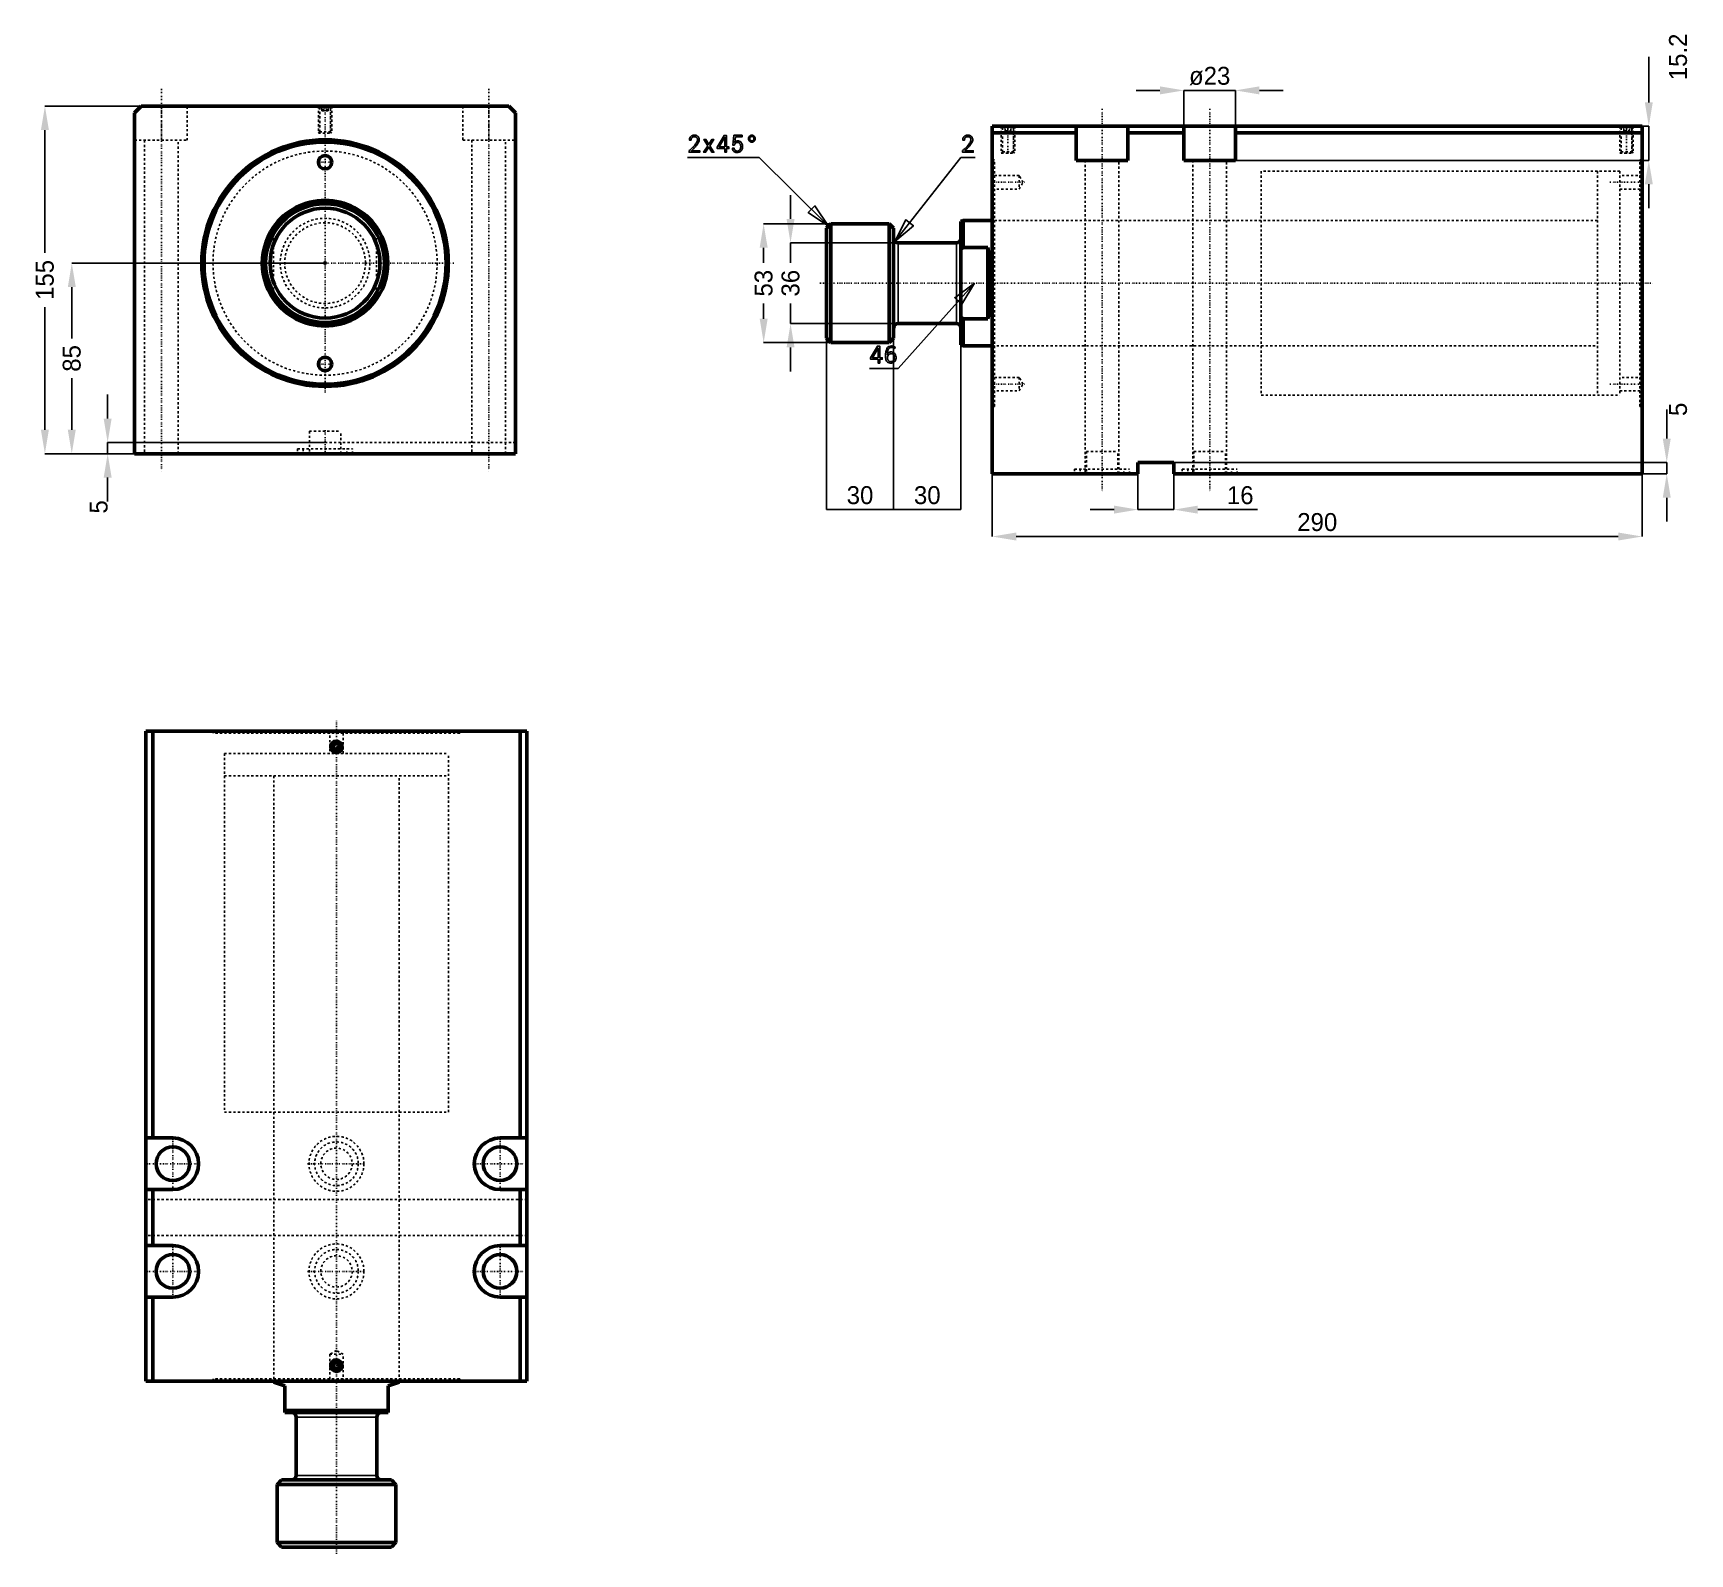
# Model space of a CAD drawing. Header units: millimetres. Extents: x -130 to 609, y -576 to 103.
import ezdxf

# ---------------------------------------------------------------- set-up
doc = ezdxf.new("R2010")
doc.units = ezdxf.units.MM
doc.linetypes.add('Center', pattern=[1.5, 0.45, -0.5, 0.05, -0.5])
doc.linetypes.add('Dashed', pattern=[2, 1, -1])
for name, color, linetype, lineweight in [('2d ConnectionPoints', 7, 'Continuous', 50), ('AM_0', 7, 'Continuous', 50), ('AM_4', 3, 'Continuous', 25), ('AM_5', 3, 'Continuous', 25), ('AM_7', 7, 'Center', 25), ('AM_9', 6, 'Dashed', 25)]:
    doc.layers.add(name, color=color, linetype=linetype, lineweight=lineweight)
doc.dimstyles.new('ISO-25', dxfattribs={"dimtxt": 2.5, "dimasz": 2.5, "dimexe": 1.25, "dimexo": 0.625, "dimtad": 1, "dimtxsty": 'Standard', "dimcen": 2.5, "dimadec": 0, "dimazin": 0, "dimtfac": 1, "dimtmove": 0, "dimatfit": 3, "dimfxl": 0, "dimarcsym": 0})

# ---------------------------------------------------------------- blocks, each defined once
blk = doc.blocks.new('1_JECX_MF_TLA_100_150_0_rod__0_in_JECX_MF_160_TLA_100_150_0__0')
at = {"layer": 'AM_0'}
for p, q in [((-23, 13.16), (-23, 15.97)), ((23, 15.97), (23, 13.16)), ((-23, -15.97), (-23, -13.16)), ((23, -13.16), (23, -15.97))]:
    blk.add_line(p, q, dxfattribs=at)
for points in [[(-23, 15.97), (-24.3, 13.9), (-25.42, 11.73), (-26.35, 9.47), (-27.07, 7.14), (-27.59, 4.75), (-27.9, 2.33), (-28, -0.11), (-27.88, -2.55), (-27.56, -4.97), (-27.02, -7.35), (-26.27, -9.68), (-25.33, -11.93), (-24.19, -14.1), (-23, -15.97)], [(23, -15.97), (24.3, -13.9), (25.42, -11.73), (26.35, -9.47), (27.07, -7.14), (27.59, -4.75), (27.9, -2.33), (28, 0.11), (27.88, 2.55), (27.56, 4.97), (27.02, 7.35), (26.27, 9.68), (25.33, 11.93), (24.19, 14.1), (23, 15.97)]]:
    blk.add_lwpolyline(points, dxfattribs=at)
for radius in [26.5, 24.5]:
    blk.add_circle((0, 0), radius, dxfattribs=at)
for radius, start, end in [(28, 34.77194, 145.22806), (27.5, 33.2419, 146.7581), (27.5, 213.2419, 326.7581), (28, 214.77194, 325.22806)]:
    blk.add_arc((0, 0), radius, start, end, dxfattribs=at)
at = {"layer": 'AM_9'}
for p, q in [((-23, 13.16), (-23, -13.16)), ((23, 13.16), (23, -13.16))]:
    blk.add_line(p, q, dxfattribs=at)
for radius in [20, 18]:
    blk.add_circle((0, 0), radius, dxfattribs=at)
blk = doc.blocks.new('2_JECX_MF_EXLA_100_150_0_body__0_in_JECX_MF_160_TLA_100_150_0__0')
at = {"layer": 'AM_0'}
for p, q in [((-82, 70), (-85, 67)), ((-85, 67), (-85, -85)), ((82, 70), (-82, 70)), ((85, 67), (82, 70)), ((85, -85), (85, 67)), ((-85, -85), (85, -85))]:
    blk.add_line(p, q, dxfattribs=at)
for centre, radius in [((0, 0), 55), ((0, 0), 54), ((0, 45), 3), ((0, -45), 3)]:
    blk.add_circle(centre, radius, dxfattribs=at)
at = {"layer": 'AM_5', "linetype": 'Dashed'}
for p, q in [((-3, 70), (-3, 58)), ((3, 70), (3, 58))]:
    blk.add_line(p, q, dxfattribs=at)
at = {"layer": 'AM_7'}
for p, q in [((-73, 77.75), (-73, -92.75)), ((73, 77.75), (73, -92.75)), ((0, -57.75), (0, 70.6)), ((-3.15, 45), (3.15, 45)), ((-57.75, 0), (57.75, 0)), ((-3.15, -45), (3.15, -45)), ((0, -74.5), (0, -85.5))]:
    blk.add_line(p, q, dxfattribs=at)
at = {"layer": 'AM_9'}
for p, q in [((-73, 54.8), (-73, 70)), ((-61.5, 54.8), (-61.5, 70)), ((-3, 70), (-2.46, 69.46)), ((-2.46, 69.46), (-2.46, 58.54)), ((-2.46, 69.46), (2.46, 69.46)), ((-1.9, 70), (-2.4, 69.5)), ((-2.4, 69.5), (-2.4, 58)), ((-2.4, 69.5), (2.4, 69.5)), ((-1.44, 68), (-1.44, 70)), ((-1.44, 68), (1.44, 68)), ((-0.72, 68), (-0.72, 70)), ((0.72, 68), (0.72, 70)), ((1.44, 68), (1.44, 70)), ((2.4, 69.5), (1.9, 70)), ((2.4, 58), (2.4, 69.5)), ((2.46, 69.46), (3, 70)), ((2.46, 58.54), (2.46, 69.46)), ((61.5, 70), (61.5, 54.8)), ((73, 54.8), (73, 70)), ((-85, 54.8), (-61.5, 54.8)), ((-80.5, 54.8), (-80.5, -85)), ((-65.5, -85), (-65.5, 54.8)), ((-2.46, 58.54), (-3, 58)), ((-3, 58), (3, 58)), ((-2.46, 58.54), (2.46, 58.54)), ((3, 58), (2.46, 58.54)), ((61.5, 54.8), (85, 54.8)), ((65.5, 54.8), (65.5, -85)), ((80.5, -85), (80.5, 54.8)), ((85, -80), (-85, -80)), ((-7, -75), (7, -75)), ((-7, -75), (-7, -85)), ((7, -85), (7, -75)), ((-12.25, -82.9), (12.25, -82.9)), ((-12.25, -82.9), (-12.25, -85)), ((-9.75, -82.9), (-9.75, -85)), ((9.75, -85), (9.75, -82.9)), ((12.25, -85), (12.25, -82.9))]:
    blk.add_line(p, q, dxfattribs=at)
blk.add_circle((0, 0), 50, dxfattribs=at)
blk = doc.blocks.new('*D3')
at = {"layer": 'AM_5', "color": 0, "lineweight": -2}
for p, q in [((-82, 70), (-125, 70)), ((-125, 59.33), (-125, 4.61)), ((-125, -74.33), (-125, -19.61)), ((-85, -85), (-125, -85))]:
    blk.add_line(p, q, dxfattribs=at)
at = {"layer": 'AM_5', "color": 0}
for points in [[(-123.22, 59.33), (-126.78, 59.33), (-125, 70)], [(-126.78, -74.33), (-123.22, -74.33), (-125, -85)]]:
    blk.add_solid(points, dxfattribs=at)
at = {"layer": 'Defpoints', "color": 0}
for p in [(-82, 70), (-125, -85), (-85, -85)]:
    blk.add_point(p, dxfattribs=at)
at = {"layer": 'AM_5', "color": 0, "insert": (-125, -7.5), "char_height": 8, "attachment_point": 5, "rotation": 90}
blk.add_mtext('155', dxfattribs=at)
blk = doc.blocks.new('*D4')
at = {"layer": 'AM_5', "color": 0, "lineweight": -2}
for p, q in [((0, 0), (-113, 0)), ((-113, -10.67), (-113, -33.62)), ((-113, -74.33), (-113, -51.38)), ((-85, -85), (-113, -85))]:
    blk.add_line(p, q, dxfattribs=at)
at = {"layer": 'AM_5', "color": 0}
for points in [[(-111.22, -10.67), (-114.78, -10.67), (-113, 0)], [(-114.78, -74.33), (-111.22, -74.33), (-113, -85)]]:
    blk.add_solid(points, dxfattribs=at)
at = {"layer": 'Defpoints', "color": 0}
for p in [(0, 0), (-113, -85), (-85, -85)]:
    blk.add_point(p, dxfattribs=at)
at = {"layer": 'AM_5', "color": 0, "insert": (-113, -42.5), "char_height": 8, "attachment_point": 5, "rotation": 90}
blk.add_mtext('85', dxfattribs=at)
blk = doc.blocks.new('*D5')
at = {"layer": 'AM_5', "color": 0, "lineweight": -2}
for p, q in [((-97, -69.33), (-97, -58.67)), ((0, -80), (-97, -80)), ((-97, -80), (-97, -85)), ((-85, -85), (-97, -85)), ((-97, -95.67), (-97, -106.33))]:
    blk.add_line(p, q, dxfattribs=at)
at = {"layer": 'AM_5', "color": 0}
for points in [[(-98.78, -69.33), (-95.22, -69.33), (-97, -80)], [(-95.22, -95.67), (-98.78, -95.67), (-97, -85)]]:
    blk.add_solid(points, dxfattribs=at)
at = {"layer": 'Defpoints', "color": 0}
for p in [(0, -80), (-97, -85), (-85, -85)]:
    blk.add_point(p, dxfattribs=at)
at = {"layer": 'AM_5', "color": 0, "insert": (-101, -108.73), "char_height": 8, "attachment_point": 5, "rotation": 90}
blk.add_mtext('5', dxfattribs=at)
blk = doc.blocks.new('1_JECX_MF_TLA_100_150_0_rod__0_in_JECX_MF_160_TLA_100_150_0__4')
at = {"layer": 'AM_0'}
for p, q in [((-28, 0), (-28, -0.38)), ((28, -0.38), (28, 0)), ((-23, -2), (-28, -0.38)), ((-23, -14), (-23, -2)), ((28, -0.38), (23, -2)), ((23, -2), (23, -14)), ((-23, -13), (23, -13)), ((-23, -14), (23, -14)), ((-18, -16), (-18, -42)), ((18, -42), (18, -16)), ((-24.5, -44), (-26.5, -46)), ((-24.5, -44), (24.5, -44)), ((26.5, -46), (24.5, -44)), ((-26.5, -46), (26.5, -46)), ((-26.5, -46), (-26.5, -72)), ((26.5, -72), (26.5, -46)), ((-26.5, -72), (-24.5, -74)), ((-26.5, -72), (26.5, -72)), ((24.5, -74), (26.5, -72)), ((-24.5, -74), (24.5, -74))]:
    blk.add_line(p, q, dxfattribs=at)
for centre, start, end in [((-20, -16), 360, 90), ((20, -16), 90, 180), ((-20, -42), 270, 360), ((20, -42), 180, 270)]:
    blk.add_arc(centre, 2, start, end, dxfattribs=at)
at = {"layer": 'AM_4'}
for p, q in [((-18, -16), (18, -16)), ((-18, -42), (18, -42))]:
    blk.add_line(p, q, dxfattribs=at)
at = {"layer": 'AM_7'}
blk.add_line((0, -77), (0, 294.7), dxfattribs=at)
at = {"layer": 'AM_9'}
for p, q in [((-50, 280), (50, 280)), ((-50, 280), (-50, 270)), ((50, 270), (50, 280)), ((-50, 270), (50, 270)), ((-28, 270), (-28, 0)), ((28, 0), (28, 270))]:
    blk.add_line(p, q, dxfattribs=at)
blk = doc.blocks.new('2_JECX_MF_EXLA_100_150_0_body__0_in_JECX_MF_160_TLA_100_150_0__4')
at = {"layer": 'AM_0'}
for p, q in [((85, 290), (-85, 290)), ((-85, 290), (-85, 0)), ((-82, 290), (-82, 108.5)), ((82, 290), (82, 108.5)), ((85, 290), (85, 0)), ((-0.72, 284.25), (-1.44, 283)), ((-1.44, 283), (-0.72, 281.75)), ((0.72, 284.25), (-0.72, 284.25)), ((-0.72, 281.75), (0.72, 281.75)), ((1.44, 283), (0.72, 284.25)), ((0.72, 281.75), (1.44, 283)), ((-73, 108.5), (-85, 108.5)), ((85, 108.5), (73, 108.5)), ((-85, 85.5), (-73, 85.5)), ((-82, 85.5), (-82, 60.5)), ((73, 85.5), (85, 85.5)), ((82, 85.5), (82, 60.5)), ((-73, 60.5), (-85, 60.5)), ((85, 60.5), (73, 60.5)), ((-85, 37.5), (-73, 37.5)), ((-82, 37.5), (-82, 0)), ((73, 37.5), (85, 37.5)), ((82, 37.5), (82, 0)), ((-0.72, 8.25), (-1.44, 7)), ((0.72, 8.25), (-0.72, 8.25)), ((1.44, 7), (0.72, 8.25)), ((85, 0), (-85, 0)), ((-1.44, 7), (-0.72, 5.75)), ((-0.72, 5.75), (0.72, 5.75)), ((0.72, 5.75), (1.44, 7))]:
    blk.add_line(p, q, dxfattribs=at)
for centre, radius in [((0, 283), 2.46), ((0, 283), 2.4), ((0, 283), 1.9), ((-73, 97), 7.5), ((73, 97), 7.5), ((-73, 49), 7.5), ((73, 49), 7.5), ((0, 7), 2.46), ((0, 7), 2.4), ((0, 7), 1.9)]:
    blk.add_circle(centre, radius, dxfattribs=at)
for centre, start, end in [((-73, 97), 270, 90), ((73, 97), 90, 270), ((-73, 49), 270, 90), ((73, 49), 90, 270)]:
    blk.add_arc(centre, 11.5, start, end, dxfattribs=at)
at = {"layer": 'AM_5'}
for centre in [(0, 283), (0, 7)]:
    blk.add_arc(centre, 3, 75, 15, dxfattribs=at)
at = {"layer": 'AM_7'}
for p, q in [((-3.15, 283), (3.15, 283)), ((-73, 84.93), (-73, 109.08)), ((73, 84.93), (73, 109.08)), ((-85.08, 97), (-60.93, 97)), ((-12.86, 97), (12.86, 97)), ((60.92, 97), (85.07, 97)), ((-73, 36.92), (-73, 61.08)), ((73, 36.92), (73, 61.08)), ((-85.08, 49), (-60.93, 49)), ((-12.86, 49), (12.86, 49)), ((60.92, 49), (85.07, 49)), ((-3.15, 7), (3.15, 7))]:
    blk.add_line(p, q, dxfattribs=at)
at = {"layer": 'AM_9'}
for p, q in [((-55, 290), (-55, 289)), ((55, 289), (-55, 289)), ((-54, 290), (-54, 289)), ((-3, 290), (-3, 280)), ((3, 280), (3, 290)), ((54, 289), (54, 290)), ((55, 289), (55, 290)), ((-50, 280), (50, 280)), ((-50, 280), (-50, 120)), ((50, 120), (50, 280)), ((-50, 120), (50, 120)), ((-28, 120), (-28, 0)), ((28, 0), (28, 120)), ((85, 81), (-85, 81)), ((85, 65), (-85, 65)), ((0, 13.73), (-3, 12)), ((-3, 12), (-3, 0)), ((-3, 12), (3, 12)), ((3, 12), (0, 13.73)), ((3, 0), (3, 12)), ((55, 1), (-55, 1)), ((-55, 1), (-55, 0)), ((-54, 1), (-54, 0)), ((54, 0), (54, 1)), ((55, 0), (55, 1))]:
    blk.add_line(p, q, dxfattribs=at)
for centre, radius in [((0, 97), 12.25), ((0, 97), 9.75), ((0, 97), 7), ((0, 49), 12.25), ((0, 49), 9.75), ((0, 49), 7)]:
    blk.add_circle(centre, radius, dxfattribs=at)
blk = doc.blocks.new('1_JECX_MF_TLA_100_150_0_rod__0_in_JECX_MF_160_TLA_100_150_0__2')
at = {"layer": 'AM_0'}
for p, q in [((-72, 26.5), (-74, 24.5)), ((-74, 24.5), (-74, -24.5)), ((-46, 26.5), (-72, 26.5)), ((-72, 26.5), (-72, -26.5)), ((-44, 24.5), (-46, 26.5)), ((-46, 26.5), (-46, -26.5)), ((-44, 24.5), (-44, -24.5)), ((-13, 28), (-14, 27.5)), ((-14, 27.5), (-14, -27.5)), ((0, 28), (-13, 28)), ((-13, 28), (-13, 15.97)), ((-16, 18), (-42, 18)), ((-13, 15.97), (-14, 15.07)), ((-2, 15.97), (-13, 15.97)), ((-2, 15.97), (-2, -15.97)), ((-42, -18), (-16, -18)), ((-14, -15.07), (-13, -15.97)), ((-13, -15.97), (-2, -15.97)), ((-13, -15.97), (-13, -28)), ((-74, -24.5), (-72, -26.5)), ((-72, -26.5), (-46, -26.5)), ((-46, -26.5), (-44, -24.5)), ((-14, -27.5), (-13, -28)), ((-13, -28), (0, -28))]:
    blk.add_line(p, q, dxfattribs=at)
blk.add_lwpolyline([(-2, -15.97), (-1.58, -13.9), (-1.21, -11.73), (-0.91, -9.47), (-0.68, -7.14), (-0.51, -4.75), (-0.41, -2.33), (-0.38, 0.11), (-0.41, 2.55), (-0.52, 4.97), (-0.69, 7.35), (-0.94, 9.68), (-1.24, 11.93), (-1.61, 14.1), (-2, 15.97)], dxfattribs=at)
for centre, start, end in [((-42, 20), 180, 270), ((-16, 20), 270, 360), ((-42, -20), 90, 180), ((-16, -20), 0, 90)]:
    blk.add_arc(centre, 2, start, end, dxfattribs=at)
at = {"layer": 'AM_4'}
for p, q in [((-42, 18), (-42, -18)), ((-16, 18), (-16, -18))]:
    blk.add_line(p, q, dxfattribs=at)
at = {"layer": 'AM_7'}
blk.add_line((-77, 0), (294.7, 0), dxfattribs=at)
at = {"layer": 'AM_9'}
for p, q in [((270, 50), (270, -50)), ((280, 50), (270, 50)), ((280, 50), (280, -50)), ((270, 28), (0, 28)), ((0, -28), (270, -28)), ((270, -50), (280, -50))]:
    blk.add_line(p, q, dxfattribs=at)
blk = doc.blocks.new('2_JECX_MF_EXLA_100_150_0_body__0_in_JECX_MF_160_TLA_100_150_0__2')
at = {"layer": 'AM_0'}
for p, q in [((0, -85), (0, 70)), ((290, 70), (0, 70)), ((37.5, 67), (0, 67)), ((37.5, 70), (37.5, 54.8)), ((60.5, 54.8), (60.5, 70)), ((85.5, 67), (60.5, 67)), ((85.5, 70), (85.5, 54.8)), ((108.5, 54.8), (108.5, 70)), ((290, 67), (108.5, 67)), ((290, -85), (290, 70)), ((37.5, 54.8), (60.5, 54.8)), ((85.5, 54.8), (108.5, 54.8)), ((65, -80), (65, -85)), ((81, -80), (65, -80)), ((81, -85), (81, -80)), ((65, -85), (0, -85)), ((290, -85), (81, -85))]:
    blk.add_line(p, q, dxfattribs=at)
at = {"layer": 'AM_5', "linetype": 'Dashed'}
for p, q in [((4, 70), (4, 58)), ((10, 70), (10, 58)), ((280, 70), (280, 58)), ((286, 70), (286, 58))]:
    blk.add_line(p, q, dxfattribs=at)
at = {"layer": 'AM_7'}
for p, q in [((49, 77.75), (49, -92.75)), ((97, 77.75), (97, -92.75)), ((7, 70.6), (7, 57.4)), ((283, 70.6), (283, 57.4)), ((-0.69, 45), (14.42, 45)), ((275.58, 45), (290.69, 45)), ((-0.69, -45), (14.42, -45)), ((275.58, -45), (290.69, -45))]:
    blk.add_line(p, q, dxfattribs=at)
at = {"layer": 'AM_9'}
for p, q in [((4, 70), (4.54, 69.46)), ((4.54, 69.46), (4.54, 58.54)), ((4.54, 69.46), (9.46, 69.46)), ((5.1, 70), (4.6, 69.5)), ((4.6, 69.5), (4.6, 58)), ((4.6, 69.5), (9.4, 69.5)), ((5.75, 68), (5.75, 70)), ((5.75, 68), (8.25, 68)), ((7, 68), (7, 70)), ((8.25, 68), (8.25, 70)), ((9.4, 69.5), (8.9, 70)), ((9.4, 58), (9.4, 69.5)), ((9.46, 69.46), (10, 70)), ((9.46, 58.54), (9.46, 69.46)), ((280, 70), (280.54, 69.46)), ((280.54, 69.46), (280.54, 58.54)), ((280.54, 69.46), (285.46, 69.46)), ((281.1, 70), (280.6, 69.5)), ((280.6, 69.5), (285.4, 69.5)), ((280.6, 69.5), (280.6, 58)), ((281.75, 68), (281.75, 70)), ((281.75, 68), (284.25, 68)), ((283, 68), (283, 70)), ((284.25, 68), (284.25, 70)), ((285.4, 69.5), (284.9, 70)), ((285.4, 58), (285.4, 69.5)), ((285.46, 69.46), (286, 70)), ((285.46, 58.54), (285.46, 69.46)), ((1, 55), (0, 55)), ((1, 54), (0, 54)), ((1, -55), (1, 55)), ((4.54, 58.54), (4, 58)), ((4, 58), (10, 58)), ((4.54, 58.54), (9.46, 58.54)), ((10, 58), (9.46, 58.54)), ((41.5, 54.8), (41.5, -85)), ((56.5, -85), (56.5, 54.8)), ((89.5, 54.8), (89.5, -85)), ((104.5, -85), (104.5, 54.8)), ((280.54, 58.54), (280, 58)), ((280, 58), (286, 58)), ((280.54, 58.54), (285.46, 58.54)), ((286, 58), (285.46, 58.54)), ((289, -55), (289, 55)), ((290, 55), (289, 55)), ((290, 54), (289, 54)), ((12, 48), (0, 48)), ((13.73, 45), (12, 48)), ((12, 48), (12, 42)), ((12, 42), (13.73, 45)), ((280, 50), (120, 50)), ((120, 50), (120, -50)), ((280, 50), (280, -50)), ((290, 48), (280, 48)), ((0, 42), (12, 42)), ((280, 42), (290, 42)), ((120, 28), (0, 28)), ((0, -28), (120, -28)), ((12, -42), (0, -42)), ((13.73, -45), (12, -42)), ((12, -42), (12, -48)), ((290, -42), (280, -42)), ((0, -48), (12, -48)), ((12, -48), (13.73, -45)), ((120, -50), (280, -50)), ((280, -48), (290, -48)), ((0, -54), (1, -54)), ((0, -55), (1, -55)), ((289, -54), (290, -54)), ((289, -55), (290, -55)), ((42, -75), (56, -75)), ((42, -75), (42, -85)), ((56, -85), (56, -75)), ((90, -75), (104, -75)), ((90, -75), (90, -85)), ((104, -85), (104, -75)), ((36.75, -82.9), (61.25, -82.9)), ((36.75, -82.9), (36.75, -85)), ((39.25, -82.9), (39.25, -85)), ((58.75, -85), (58.75, -82.9)), ((61.25, -85), (61.25, -82.9)), ((84.75, -82.9), (109.25, -82.9)), ((84.75, -82.9), (84.75, -85)), ((87.25, -82.9), (87.25, -85)), ((106.75, -85), (106.75, -82.9)), ((109.25, -85), (109.25, -82.9))]:
    blk.add_line(p, q, dxfattribs=at)
blk = doc.blocks.new('*D21')
at = {"layer": 'AM_5', "color": 0, "lineweight": -2}
for p, q in [((372.52, 77.05), (361.86, 77.05)), ((383.19, 61.05), (383.19, 77.05)), ((383.19, 77.05), (406.19, 77.05)), ((406.19, 61.05), (406.19, 77.05)), ((416.86, 77.05), (427.52, 77.05))]:
    blk.add_line(p, q, dxfattribs=at)
at = {"layer": 'AM_5', "color": 0}
for points in [[(372.52, 78.83), (372.52, 75.27), (383.19, 77.05)], [(416.86, 78.83), (416.86, 75.27), (406.19, 77.05)]]:
    blk.add_solid(points, dxfattribs=at)
at = {"layer": 'Defpoints', "color": 0}
for p in [(406.19, 77.05), (383.19, 61.05), (406.19, 61.05)]:
    blk.add_point(p, dxfattribs=at)
at = {"layer": 'AM_5', "color": 0, "insert": (394.69, 83.45), "char_height": 8, "attachment_point": 5}
blk.add_mtext('ø23', dxfattribs=at)
blk = doc.blocks.new('*D22')
at = {"layer": 'AM_5', "color": 0, "lineweight": -2}
for p, q in [((590.62, 71.72), (590.62, 91.98)), ((406.19, 61.05), (590.62, 61.05)), ((590.62, 45.85), (590.62, 61.05)), ((406.19, 45.85), (590.62, 45.85)), ((590.62, 35.18), (590.62, 24.52))]:
    blk.add_line(p, q, dxfattribs=at)
at = {"layer": 'AM_5', "color": 0}
for points in [[(588.85, 71.72), (592.4, 71.72), (590.62, 61.05)], [(588.85, 35.18), (592.4, 35.18), (590.62, 45.85)]]:
    blk.add_solid(points, dxfattribs=at)
at = {"layer": 'Defpoints', "color": 0}
for p in [(406.19, 61.05), (590.62, 61.05), (406.19, 45.85)]:
    blk.add_point(p, dxfattribs=at)
at = {"layer": 'AM_5', "color": 0, "insert": (603.69, 91.98), "char_height": 8, "attachment_point": 5, "rotation": 90}
blk.add_mtext('15.2', dxfattribs=at)
blk = doc.blocks.new('*D23')
at = {"layer": 'AM_5', "color": 0, "lineweight": -2}
for p, q in [((297.69, -93.95), (297.69, -121.95)), ((587.69, -93.95), (587.69, -121.95)), ((308.36, -121.95), (577.02, -121.95))]:
    blk.add_line(p, q, dxfattribs=at)
at = {"layer": 'AM_5', "color": 0}
for points in [[(308.36, -120.17), (308.36, -123.73), (297.69, -121.95)], [(577.02, -120.17), (577.02, -123.73), (587.69, -121.95)]]:
    blk.add_solid(points, dxfattribs=at)
at = {"layer": 'Defpoints', "color": 0}
for p in [(297.69, -93.95), (587.69, -93.95), (587.69, -121.95)]:
    blk.add_point(p, dxfattribs=at)
at = {"layer": 'AM_5', "color": 0, "insert": (442.69, -115.55), "char_height": 8, "attachment_point": 5}
blk.add_mtext('290', dxfattribs=at)
blk = doc.blocks.new('*D24')
at = {"layer": 'AM_5', "color": 0, "lineweight": -2}
for p, q in [((283.69, -28.95), (283.69, -109.95)), ((253.69, -33.45), (253.69, -109.95)), ((253.69, -109.95), (283.69, -109.95))]:
    blk.add_line(p, q, dxfattribs=at)
at = {"layer": 'Defpoints', "color": 0}
for p in [(283.69, -28.95), (253.69, -33.45), (283.69, -109.95)]:
    blk.add_point(p, dxfattribs=at)
at = {"layer": 'AM_5', "color": 0, "insert": (268.69, -103.55), "char_height": 8, "attachment_point": 5}
blk.add_mtext('30', dxfattribs=at)
blk = doc.blocks.new('*D25')
at = {"layer": 'AM_5', "color": 0, "lineweight": -2}
for p, q in [((223.69, -33.45), (223.69, -109.95)), ((253.69, -33.45), (253.69, -109.95)), ((223.69, -109.95), (253.69, -109.95))]:
    blk.add_line(p, q, dxfattribs=at)
at = {"layer": 'Defpoints', "color": 0}
for p in [(223.69, -33.45), (253.69, -33.45), (253.69, -109.95)]:
    blk.add_point(p, dxfattribs=at)
at = {"layer": 'AM_5', "color": 0, "insert": (238.69, -103.55), "char_height": 8, "attachment_point": 5}
blk.add_mtext('30', dxfattribs=at)
blk = doc.blocks.new('*D26')
at = {"layer": 'AM_5', "color": 0, "lineweight": -2}
for p, q in [((225.69, 17.55), (195.69, 17.55)), ((195.69, 6.88), (195.69, 0.12)), ((195.69, -24.78), (195.69, -18.02)), ((225.69, -35.45), (195.69, -35.45))]:
    blk.add_line(p, q, dxfattribs=at)
at = {"layer": 'AM_5', "color": 0}
for points in [[(193.91, 6.88), (197.47, 6.88), (195.69, 17.55)], [(193.91, -24.78), (197.47, -24.78), (195.69, -35.45)]]:
    blk.add_solid(points, dxfattribs=at)
at = {"layer": 'Defpoints', "color": 0}
for p in [(195.69, 17.55), (225.69, 17.55), (225.69, -35.45)]:
    blk.add_point(p, dxfattribs=at)
at = {"layer": 'AM_5', "color": 0, "insert": (195.69, -8.95), "char_height": 8, "attachment_point": 5, "rotation": 90}
blk.add_mtext('53', dxfattribs=at)
blk = doc.blocks.new('*D27')
at = {"layer": 'AM_5', "color": 0, "lineweight": -2}
for p, q in [((207.69, 19.72), (207.69, 30.38)), ((255.69, 9.05), (207.69, 9.05)), ((207.69, 9.05), (207.69, 0.12)), ((207.69, -26.95), (207.69, -18.02)), ((255.69, -26.95), (207.69, -26.95)), ((207.69, -37.62), (207.69, -48.28))]:
    blk.add_line(p, q, dxfattribs=at)
at = {"layer": 'AM_5', "color": 0}
for points in [[(205.91, 19.72), (209.47, 19.72), (207.69, 9.05)], [(205.91, -37.62), (209.47, -37.62), (207.69, -26.95)]]:
    blk.add_solid(points, dxfattribs=at)
at = {"layer": 'Defpoints', "color": 0}
for p in [(207.69, 9.05), (255.69, 9.05), (255.69, -26.95)]:
    blk.add_point(p, dxfattribs=at)
at = {"layer": 'AM_5', "color": 0, "insert": (207.69, -8.95), "char_height": 8, "attachment_point": 5, "rotation": 90}
blk.add_mtext('36', dxfattribs=at)
blk = doc.blocks.new('*D28')
at = {"layer": 'AM_5', "color": 0, "lineweight": -2}
for p, q in [((362.69, -88.95), (362.69, -109.95)), ((378.69, -93.95), (378.69, -109.95)), ((352.02, -109.95), (341.36, -109.95)), ((362.69, -109.95), (378.69, -109.95)), ((389.36, -109.95), (416.06, -109.95))]:
    blk.add_line(p, q, dxfattribs=at)
at = {"layer": 'AM_5', "color": 0}
for points in [[(352.02, -108.17), (352.02, -111.73), (362.69, -109.95)], [(389.36, -108.17), (389.36, -111.73), (378.69, -109.95)]]:
    blk.add_solid(points, dxfattribs=at)
at = {"layer": 'Defpoints', "color": 0}
for p in [(362.69, -88.95), (378.69, -93.95), (378.69, -109.95)]:
    blk.add_point(p, dxfattribs=at)
at = {"layer": 'AM_5', "color": 0, "insert": (408.33, -103.55), "char_height": 8, "attachment_point": 5}
blk.add_mtext('16', dxfattribs=at)
blk = doc.blocks.new('*D29')
at = {"layer": 'AM_5', "color": 0, "lineweight": -2}
for p, q in [((598.62, -78.28), (598.62, -65.22)), ((362.69, -88.95), (598.62, -88.95)), ((378.69, -93.95), (598.62, -93.95)), ((598.62, -93.95), (598.62, -88.95)), ((598.62, -104.62), (598.62, -115.28))]:
    blk.add_line(p, q, dxfattribs=at)
at = {"layer": 'AM_5', "color": 0}
for points in [[(596.85, -78.28), (600.4, -78.28), (598.62, -88.95)], [(596.85, -104.62), (600.4, -104.62), (598.62, -93.95)]]:
    blk.add_solid(points, dxfattribs=at)
at = {"layer": 'Defpoints', "color": 0}
for p in [(362.69, -88.95), (378.69, -93.95), (598.62, -93.95)]:
    blk.add_point(p, dxfattribs=at)
at = {"layer": 'AM_5', "color": 0, "insert": (603.69, -65.22), "char_height": 8, "attachment_point": 5, "rotation": 90}
blk.add_mtext('5', dxfattribs=at)

msp = doc.modelspace()

# ---------------------------------------------------------------- linework, layer by layer
at = {"layer": '2d ConnectionPoints'}
for p in [(0, 0), (297.69, -8.95), (5.091, -498.735)]:
    msp.add_point(p, dxfattribs=at)
at = {"layer": 'AM_5'}
for p, q in [((161.69, 47.05), (193.69, 47.05)), ((193.69, 47.05), (224.69, 16.55)), ((283.69, 47.05), (254.276, 9.636)), ((290.09, 47.05), (283.69, 47.05)), ((255.69, -46.95), (289.69, -8.95)), ((242.89, -46.95), (255.69, -46.95))]:
    msp.add_line(p, q, dxfattribs=at)
for points in [[(162.725, 50.428), (162.725, 50.428), (163.068, 50.741), (163.556, 51.198), (163.556, 51.198), (164.013, 51.641), (164.301, 51.928), (164.301, 51.928), (164.577, 52.218), (164.971, 52.673), (164.971, 52.673), (165.344, 53.152), (165.58, 53.486), (165.58, 53.486), (165.788, 53.818), (166.013, 54.292), (166.013, 54.292), (166.134, 54.735), (166.157, 55.014), (166.157, 55.014), (166.15, 55.171), (166.113, 55.393), (166.113, 55.393), (166.044, 55.599), (165.98, 55.727), (165.98, 55.727), (165.904, 55.846), (165.77, 56.004), (165.77, 56.004), (165.613, 56.136), (165.494, 56.21), (165.494, 56.21), (165.367, 56.272), (165.166, 56.339), (165.166, 56.339), (164.951, 56.375), (164.8, 56.382), (164.8, 56.382), (164.633, 56.375), (164.397, 56.338), (164.397, 56.338), (164.178, 56.269), (164.041, 56.205), (164.041, 56.205), (163.913, 56.128), (163.744, 55.989), (163.744, 55.989), (163.601, 55.821), (163.521, 55.693), (163.521, 55.693), (163.453, 55.554), (163.38, 55.327), (163.38, 55.327), (163.341, 55.078), (163.333, 54.9), (162.553, 54.9), (162.553, 54.9), (162.566, 55.167), (162.629, 55.538), (162.629, 55.538), (162.747, 55.875), (162.855, 56.08), (162.855, 56.08), (162.984, 56.269), (163.209, 56.515), (163.209, 56.515), (163.472, 56.718), (163.669, 56.829), (163.669, 56.829), (163.878, 56.921), (164.208, 57.02), (164.208, 57.02), (164.557, 57.074), (164.8, 57.084), (164.8, 57.084), (165.028, 57.075), (165.358, 57.024), (165.358, 57.024), (165.673, 56.931), (165.876, 56.845), (165.876, 56.845), (166.068, 56.74), (166.325, 56.55), (166.325, 56.55), (166.547, 56.319), (166.674, 56.143), (166.674, 56.143), (166.782, 55.951), (166.899, 55.638), (166.899, 55.638), (166.962, 55.296), (166.973, 55.051), (166.973, 55.051), (166.956, 54.774), (166.863, 54.348), (166.863, 54.348), (166.691, 53.909), (166.531, 53.61), (166.531, 53.61), (166.349, 53.313), (166.052, 52.883), (166.052, 52.883), (165.729, 52.472), (165.499, 52.209), (165.499, 52.209), (165.251, 51.942), (164.836, 51.508), (164.836, 51.508), (164.367, 51.035), (164.025, 50.698), (163.474, 50.158), (167.197, 50.152), (167.197, 49.45), (162.449, 49.45), (162.449, 50.178), (162.725, 50.428)], [(170.763, 52.305), (169.005, 55.17), (169.915, 55.17), (171.226, 53.002), (172.604, 55.17), (173.431, 55.17), (171.694, 52.373), (173.514, 49.45), (172.593, 49.45), (171.21, 51.697), (169.749, 49.45), (168.907, 49.45), (170.763, 52.305)], [(178.369, 51.114), (175, 51.114), (175, 51.79), (178.068, 56.99), (179.097, 56.99), (179.097, 51.816), (180.221, 51.816), (180.221, 51.114), (179.097, 51.114), (179.097, 49.45), (178.369, 49.45), (178.369, 51.114)], [(178.38, 51.816), (178.38, 56.117), (175.894, 51.816), (178.38, 51.816)], [(183.901, 49.357), (183.901, 49.357), (183.666, 49.365), (183.332, 49.407), (183.332, 49.407), (183.018, 49.485), (182.819, 49.557), (182.819, 49.557), (182.634, 49.646), (182.385, 49.813), (182.385, 49.813), (182.171, 50.019), (182.047, 50.178), (182.047, 50.178), (181.943, 50.356), (181.831, 50.654), (181.831, 50.654), (181.77, 50.992), (181.759, 51.239), (182.57, 51.239), (182.57, 51.239), (182.585, 51.006), (182.664, 50.701), (182.664, 50.701), (182.811, 50.451), (182.947, 50.314), (182.947, 50.314), (183.107, 50.201), (183.382, 50.08), (183.382, 50.08), (183.698, 50.014), (183.932, 50.002), (183.932, 50.002), (184.133, 50.013), (184.408, 50.071), (184.408, 50.071), (184.651, 50.178), (184.795, 50.277), (184.795, 50.277), (184.925, 50.394), (185.093, 50.596), (185.093, 50.596), (185.228, 50.828), (185.3, 51), (185.3, 51), (185.358, 51.182), (185.421, 51.468), (185.421, 51.468), (185.455, 51.769), (185.461, 51.978), (185.461, 51.978), (185.455, 52.169), (185.422, 52.446), (185.422, 52.446), (185.361, 52.713), (185.305, 52.885), (185.305, 52.885), (185.236, 53.048), (185.109, 53.268), (185.109, 53.268), (184.952, 53.458), (184.832, 53.569), (184.832, 53.569), (184.699, 53.662), (184.477, 53.764), (184.477, 53.764), (184.228, 53.818), (184.047, 53.829), (184.047, 53.829), (183.854, 53.816), (183.581, 53.75), (183.581, 53.75), (183.33, 53.626), (183.173, 53.512), (183.173, 53.512), (183.031, 53.375), (182.856, 53.136), (182.856, 53.136), (182.725, 52.854), (182.663, 52.643), (181.873, 52.643), (182.414, 57.011), (186.085, 57.011), (186.085, 56.335), (183.152, 56.335), (182.819, 53.834), (182.819, 53.834), (182.93, 53.969), (183.102, 54.144), (183.102, 54.144), (183.282, 54.288), (183.407, 54.367), (183.407, 54.367), (183.538, 54.432), (183.752, 54.502), (183.752, 54.502), (183.985, 54.539), (184.151, 54.546), (184.151, 54.546), (184.406, 54.533), (184.762, 54.461), (184.762, 54.461), (185.086, 54.327), (185.284, 54.203), (185.284, 54.203), (185.467, 54.056), (185.705, 53.798), (185.705, 53.798), (185.903, 53.496), (186.012, 53.27), (186.012, 53.27), (186.102, 53.029), (186.199, 52.647), (186.199, 52.647), (186.252, 52.241), (186.262, 51.957), (186.262, 51.957), (186.25, 51.658), (186.188, 51.236), (186.188, 51.236), (186.072, 50.845), (185.965, 50.602), (185.965, 50.602), (185.837, 50.377), (185.609, 50.078), (185.609, 50.078), (185.338, 49.826), (185.133, 49.684), (185.133, 49.684), (184.913, 49.567), (184.558, 49.439), (184.558, 49.439), (184.173, 49.37), (183.901, 49.357)], [(190.421, 53.922), (190.421, 53.922), (190.257, 53.931), (190.02, 53.976), (190.02, 53.976), (189.795, 54.061), (189.651, 54.138), (189.651, 54.138), (189.515, 54.231), (189.334, 54.392), (189.334, 54.392), (189.179, 54.582), (189.089, 54.723), (189.089, 54.723), (189.015, 54.873), (188.933, 55.108), (188.933, 55.108), (188.89, 55.354), (188.881, 55.524), (188.881, 55.524), (188.89, 55.694), (188.933, 55.94), (188.933, 55.94), (189.015, 56.175), (189.089, 56.325), (189.089, 56.325), (189.179, 56.466), (189.334, 56.656), (189.334, 56.656), (189.515, 56.817), (189.651, 56.91), (189.651, 56.91), (189.795, 56.988), (190.02, 57.072), (190.02, 57.072), (190.257, 57.117), (190.421, 57.126), (190.421, 57.126), (190.584, 57.117), (190.82, 57.072), (190.82, 57.072), (191.045, 56.988), (191.188, 56.91), (191.188, 56.91), (191.322, 56.818), (191.502, 56.656), (191.502, 56.656), (191.656, 56.468), (191.744, 56.327), (191.744, 56.327), (191.818, 56.178), (191.898, 55.943), (191.898, 55.943), (191.941, 55.696), (191.949, 55.524), (191.949, 55.524), (191.941, 55.352), (191.898, 55.105), (191.898, 55.105), (191.818, 54.87), (191.744, 54.721), (191.744, 54.721), (191.656, 54.58), (191.502, 54.392), (191.502, 54.392), (191.322, 54.231), (191.188, 54.138), (191.188, 54.138), (191.045, 54.061), (190.82, 53.976), (190.82, 53.976), (190.584, 53.931), (190.421, 53.922)], [(190.421, 54.557), (190.421, 54.557), (190.519, 54.562), (190.661, 54.589), (190.661, 54.589), (190.797, 54.64), (190.883, 54.687), (190.883, 54.687), (190.965, 54.743), (191.075, 54.84), (191.075, 54.84), (191.168, 54.955), (191.221, 55.04), (191.221, 55.04), (191.266, 55.131), (191.315, 55.273), (191.315, 55.273), (191.341, 55.422), (191.346, 55.524), (191.346, 55.524), (191.341, 55.627), (191.315, 55.775), (191.315, 55.775), (191.266, 55.917), (191.221, 56.008), (191.221, 56.008), (191.168, 56.093), (191.075, 56.208), (191.075, 56.208), (190.965, 56.306), (190.883, 56.361), (190.883, 56.361), (190.797, 56.408), (190.661, 56.459), (190.661, 56.459), (190.519, 56.486), (190.421, 56.491), (190.421, 56.491), (190.322, 56.486), (190.18, 56.459), (190.18, 56.459), (190.043, 56.408), (189.955, 56.361), (189.955, 56.361), (189.873, 56.306), (189.762, 56.208), (189.762, 56.208), (189.667, 56.093), (189.612, 56.008), (189.612, 56.008), (189.566, 55.917), (189.517, 55.775), (189.517, 55.775), (189.49, 55.627), (189.485, 55.524), (189.485, 55.524), (189.49, 55.422), (189.517, 55.273), (189.517, 55.273), (189.566, 55.131), (189.612, 55.04), (189.612, 55.04), (189.667, 54.955), (189.762, 54.84), (189.762, 54.84), (189.873, 54.743), (189.955, 54.687), (189.955, 54.687), (190.043, 54.64), (190.18, 54.589), (190.18, 54.589), (190.322, 54.562), (190.421, 54.557)], [(284.725, 50.428), (284.725, 50.428), (285.068, 50.741), (285.556, 51.198), (285.556, 51.198), (286.013, 51.641), (286.301, 51.928), (286.301, 51.928), (286.577, 52.218), (286.971, 52.673), (286.971, 52.673), (287.344, 53.152), (287.58, 53.486), (287.58, 53.486), (287.788, 53.818), (288.013, 54.292), (288.013, 54.292), (288.134, 54.735), (288.157, 55.014), (288.157, 55.014), (288.15, 55.171), (288.113, 55.393), (288.113, 55.393), (288.044, 55.599), (287.98, 55.727), (287.98, 55.727), (287.904, 55.846), (287.77, 56.004), (287.77, 56.004), (287.613, 56.136), (287.494, 56.21), (287.494, 56.21), (287.367, 56.272), (287.166, 56.339), (287.166, 56.339), (286.951, 56.375), (286.8, 56.382), (286.8, 56.382), (286.633, 56.375), (286.397, 56.338), (286.397, 56.338), (286.178, 56.269), (286.041, 56.205), (286.041, 56.205), (285.913, 56.128), (285.744, 55.989), (285.744, 55.989), (285.601, 55.821), (285.521, 55.693), (285.521, 55.693), (285.453, 55.554), (285.38, 55.327), (285.38, 55.327), (285.341, 55.078), (285.333, 54.9), (284.553, 54.9), (284.553, 54.9), (284.566, 55.167), (284.629, 55.538), (284.629, 55.538), (284.747, 55.875), (284.855, 56.08), (284.855, 56.08), (284.984, 56.269), (285.209, 56.515), (285.209, 56.515), (285.472, 56.718), (285.669, 56.829), (285.669, 56.829), (285.878, 56.921), (286.208, 57.02), (286.208, 57.02), (286.557, 57.074), (286.8, 57.084), (286.8, 57.084), (287.028, 57.075), (287.358, 57.024), (287.358, 57.024), (287.673, 56.931), (287.876, 56.845), (287.876, 56.845), (288.068, 56.74), (288.325, 56.55), (288.325, 56.55), (288.547, 56.319), (288.674, 56.143), (288.674, 56.143), (288.782, 55.951), (288.899, 55.638), (288.899, 55.638), (288.962, 55.296), (288.973, 55.051), (288.973, 55.051), (288.956, 54.774), (288.863, 54.348), (288.863, 54.348), (288.691, 53.909), (288.531, 53.61), (288.531, 53.61), (288.349, 53.313), (288.052, 52.883), (288.052, 52.883), (287.729, 52.472), (287.499, 52.209), (287.499, 52.209), (287.251, 51.942), (286.836, 51.508), (286.836, 51.508), (286.367, 51.035), (286.025, 50.698), (285.474, 50.158), (289.197, 50.152), (289.197, 49.45), (284.449, 49.45), (284.449, 50.178), (284.725, 50.428)], [(224.69, 16.55), (215.591, 22.511), (218.583, 25.552), (224.69, 16.55)], [(254.276, 9.636), (259.191, 19.34), (262.546, 16.703), (254.276, 9.636)], [(289.69, -8.95), (284.168, -18.321), (280.988, -15.476), (289.69, -8.95)], [(252.436, -44.612), (252.436, -44.612), (252.084, -44.596), (251.615, -44.51), (251.615, -44.51), (251.218, -44.351), (250.993, -44.204), (250.993, -44.204), (250.797, -44.029), (250.551, -43.721), (250.551, -43.721), (250.362, -43.361), (250.268, -43.091), (250.268, -43.091), (250.195, -42.797), (250.116, -42.313), (250.116, -42.313), (250.073, -41.776), (250.065, -41.388), (250.065, -41.388), (250.09, -40.592), (250.222, -39.532), (250.222, -39.532), (250.466, -38.632), (250.692, -38.122), (250.692, -38.122), (250.971, -37.695), (251.498, -37.233), (251.498, -37.233), (252.155, -36.984), (252.665, -36.937), (252.665, -36.937), (252.91, -36.944), (253.246, -36.982), (253.246, -36.982), (253.544, -37.053), (253.721, -37.119), (253.721, -37.119), (253.885, -37.196), (254.115, -37.331), (254.115, -37.331), (254.325, -37.486), (254.454, -37.602), (253.882, -38.07), (253.882, -38.07), (253.808, -37.985), (253.676, -37.869), (253.676, -37.869), (253.519, -37.771), (253.401, -37.714), (253.401, -37.714), (253.272, -37.666), (253.062, -37.615), (253.062, -37.615), (252.831, -37.587), (252.665, -37.582), (252.665, -37.582), (252.402, -37.602), (252.053, -37.709), (252.053, -37.709), (251.758, -37.908), (251.591, -38.091), (251.591, -38.091), (251.446, -38.302), (251.264, -38.643), (251.264, -38.643), (251.126, -39.015), (251.058, -39.279), (251.058, -39.279), (251.004, -39.556), (250.935, -39.992), (250.935, -39.992), (250.882, -40.453), (250.855, -40.774), (250.855, -40.774), (250.972, -40.551), (251.168, -40.258), (251.168, -40.258), (251.391, -40.016), (251.555, -39.883), (251.555, -39.883), (251.73, -39.773), (252.013, -39.654), (252.013, -39.654), (252.321, -39.59), (252.54, -39.578), (252.54, -39.578), (252.798, -39.593), (253.162, -39.669), (253.162, -39.669), (253.497, -39.81), (253.705, -39.94), (253.705, -39.94), (253.898, -40.094), (254.152, -40.36), (254.152, -40.36), (254.364, -40.669), (254.482, -40.899), (254.482, -40.899), (254.581, -41.142), (254.687, -41.518), (254.687, -41.518), (254.745, -41.909), (254.755, -42.178), (254.755, -42.178), (254.744, -42.459), (254.681, -42.855), (254.681, -42.855), (254.564, -43.222), (254.456, -43.45), (254.456, -43.45), (254.328, -43.661), (254.1, -43.941), (254.1, -43.941), (253.83, -44.176), (253.627, -44.308), (253.627, -44.308), (253.41, -44.417), (253.064, -44.536), (253.064, -44.536), (252.695, -44.6), (252.436, -44.612)], [(246.769, -42.886), (243.4, -42.886), (243.4, -42.21), (246.468, -37.01), (247.497, -37.01), (247.497, -42.184), (248.621, -42.184), (248.621, -42.886), (247.497, -42.886), (247.497, -44.55), (246.769, -44.55), (246.769, -42.886)], [(246.78, -42.184), (246.78, -37.883), (244.294, -42.184), (246.78, -42.184)], [(252.447, -43.957), (252.447, -43.957), (252.634, -43.948), (252.893, -43.9), (252.893, -43.9), (253.126, -43.81), (253.266, -43.728), (253.266, -43.728), (253.393, -43.629), (253.56, -43.454), (253.56, -43.454), (253.698, -43.247), (253.773, -43.091), (253.773, -43.091), (253.834, -42.923), (253.901, -42.651), (253.901, -42.651), (253.937, -42.356), (253.944, -42.147), (253.944, -42.147), (253.938, -41.951), (253.904, -41.673), (253.904, -41.673), (253.841, -41.412), (253.783, -41.248), (253.783, -41.248), (253.712, -41.094), (253.582, -40.889), (253.582, -40.889), (253.422, -40.713), (253.299, -40.613), (253.299, -40.613), (253.165, -40.529), (252.941, -40.438), (252.941, -40.438), (252.69, -40.388), (252.509, -40.379), (252.509, -40.379), (252.321, -40.389), (252.057, -40.442), (252.057, -40.442), (251.817, -40.539), (251.669, -40.629), (251.669, -40.629), (251.533, -40.736), (251.354, -40.923), (251.354, -40.923), (251.204, -41.143), (251.121, -41.307), (251.121, -41.307), (251.051, -41.483), (250.976, -41.763), (250.976, -41.763), (250.936, -42.062), (250.928, -42.272), (250.928, -42.272), (250.935, -42.463), (250.972, -42.734), (250.972, -42.734), (251.041, -42.986), (251.105, -43.143), (251.105, -43.143), (251.182, -43.289), (251.323, -43.484), (251.323, -43.484), (251.493, -43.648), (251.622, -43.741), (251.622, -43.741), (251.764, -43.819), (251.999, -43.903), (251.999, -43.903), (252.259, -43.948), (252.447, -43.957)]]:
    msp.add_lwpolyline(points, dxfattribs=at)

# ---------------------------------------------------------------- block references
for name, p in [('2_JECX_MF_EXLA_100_150_0_body__0_in_JECX_MF_160_TLA_100_150_0__0', (0, 0)), ('2_JECX_MF_EXLA_100_150_0_body__0_in_JECX_MF_160_TLA_100_150_0__2', (297.69, -8.95)), ('1_JECX_MF_TLA_100_150_0_rod__0_in_JECX_MF_160_TLA_100_150_0__2', (297.69, -8.95)), ('1_JECX_MF_TLA_100_150_0_rod__0_in_JECX_MF_160_TLA_100_150_0__0', (0, 0)), ('1_JECX_MF_TLA_100_150_0_rod__0_in_JECX_MF_160_TLA_100_150_0__4', (5.091, -498.735)), ('2_JECX_MF_EXLA_100_150_0_body__0_in_JECX_MF_160_TLA_100_150_0__4', (5.091, -498.735))]:
    msp.add_blockref(name, p)

# ---------------------------------------------------------------- dimensions: what is measured, and where the dimension line sits
for base, p1, p2, text, picture, middle in [((590.624, 61.05), (406.19, 45.85), (406.19, 61.05), '15.2', '*D22', (603.69, 91.984)), ((-125, -85), (-82, 70), (-85, -85), '155', '*D3', (-125, -7.5)), ((207.69, 9.05), (255.69, -26.95), (255.69, 9.05), '36', '*D27', (207.69, -8.95)), ((195.69, 17.55), (225.69, -35.45), (225.69, 17.55), '53', '*D26', (195.69, -8.95)), ((-113, -85), (0, 0), (-85, -85), '85', '*D4', (-113, -42.5)), ((-97, -85), (0, -80), (-85, -85), '5', '*D5', (-101, -108.733)), ((598.624, -93.95), (362.69, -88.95), (378.69, -93.95), '5', '*D29', (603.69, -65.216))]:
    dim = msp.add_linear_dim(base=base, p1=p1, p2=p2, angle=90, text=text, dimstyle='ISO-25', override={"dimtxt": 8, "dimasz": 10.666667, "dimexe": 0, "dimexo": 0, "dimgap": 2.4}, dxfattribs=at)
    dim.commit()
    dim.dimension.update_dxf_attribs({"geometry": picture, "text_midpoint": middle, "dimtype": 160, "text_rotation": 90})
for base, p1, p2, text, override, picture, middle in [((406.19, 77.05), (383.19, 61.05), (406.19, 61.05), 'ø23', {"dimtxt": 8, "dimasz": 10.666667, "dimexe": 0, "dimexo": 0, "dimgap": 2.4}, '*D21', (394.69, 77.05)), ((283.69, -109.95), (253.69, -33.45), (283.69, -28.95), '30', {"dimtxt": 8, "dimasz": 0, "dimexe": 0, "dimexo": 0, "dimgap": 2.4}, '*D24', (268.69, -109.95)), ((253.69, -109.95), (223.69, -33.45), (253.69, -33.45), '30', {"dimtxt": 8, "dimasz": 0, "dimexe": 0, "dimexo": 0, "dimgap": 2.4}, '*D25', (238.69, -109.95)), ((587.69, -121.95), (297.69, -93.95), (587.69, -93.95), '290', {"dimtxt": 8, "dimasz": 10.666667, "dimexe": 0, "dimexo": 0, "dimgap": 2.4}, '*D23', (442.69, -121.95)), ((378.69, -109.95), (362.69, -88.95), (378.69, -93.95), '16', {"dimtxt": 8, "dimasz": 10.666667, "dimexe": 0, "dimexo": 0, "dimgap": 2.4}, '*D28', (408.328, -109.95))]:
    dim = msp.add_linear_dim(base=base, p1=p1, p2=p2, text=text, dimstyle='ISO-25', override=override, dxfattribs=at)
    dim.commit()
    dim.dimension.update_dxf_attribs({"geometry": picture, "text_midpoint": middle, "dimtype": 160})

doc.saveas('drawing.dxf')
